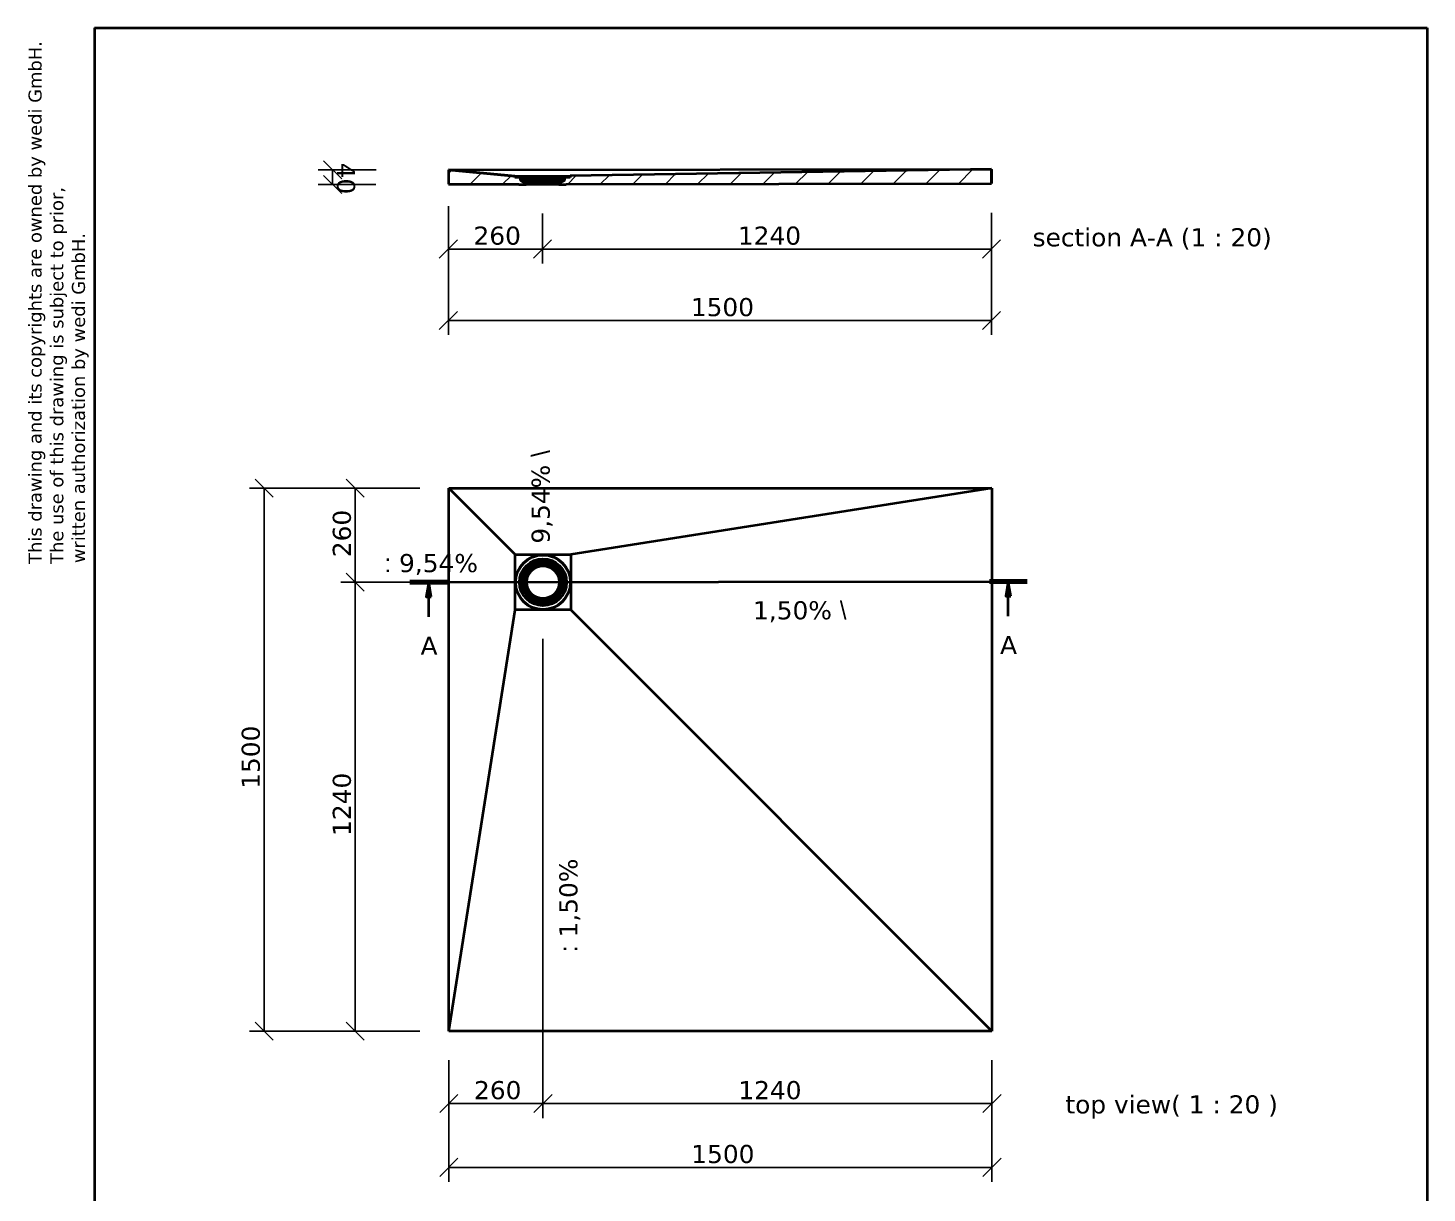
# Model space of a CAD drawing. Header units: millimetres. Extents: x 136 to 4000, y 200 to 5740.
# Drawn here: x 136 to 4000, y 2523 to 5740 of the extents above; entities that cross this region are included whole.
import ezdxf

# ---------------------------------------------------------------- set-up
doc = ezdxf.new("R2010")
doc.units = ezdxf.units.MM
doc.header["$LTSCALE"] = 20
for name, color, linetype, lineweight in [('_Sichtbarkanten', 7, 'Continuous', 35), ('Bemaßung (ISO)', 7, 'Continuous', 25), ('Rahmen (ISO)', 7, 'Continuous', 35), ('Schnittlinie (ISO)', 7, 'Continuous', 35), ('Schraffur (ISO)', 7, 'Continuous', 13), ('Symbol (ISO)', 7, 'Continuous', 25), ('Verdeckt (ISO)', 7, 'Continuous', 35)]:
    doc.layers.add(name, color=color, linetype=linetype, lineweight=lineweight)
doc.styles.add('Bezeichnungstext (DIN)', font='verdana.ttf')
doc.styles.add('Notiztext (DIN)', font='verdana.ttf')
doc.styles.add('Textstil65', font='verdana.ttf')
doc.dimstyles.new('Standard (DIN)', dxfattribs={"dimscale": 20, "dimtxt": 2.5, "dimasz": 2.5, "dimexe": 2, "dimexo": 10, "dimgap": 0.5, "dimtad": 1, "dimdec": 1, "dimrnd": 1e-08, "dimtxsty": 'Notiztext (DIN)', "dimblk": 'OBLIQUE', "dimcen": 0.09, "dimclrd": 256, "dimclre": 256, "dimclrt": 256, "dimadec": 0, "dimazin": 2, "dimtfac": 1, "dimtmove": 0, "dimatfit": 3, "dimfxl": 0, "dimtolj": 1, "dimtzin": 0, "dimlwd": -1, "dimlwe": -1, "dimarcsym": 0})
doc.dimstyles.new('Standard (DIN)-01', dxfattribs={"dimscale": 20, "dimtxt": 2.5, "dimasz": 2.5, "dimexe": 2, "dimexo": 5, "dimgap": 0.5, "dimtad": 1, "dimdec": 1, "dimrnd": 1e-08, "dimtxsty": 'Notiztext (DIN)', "dimblk": 'OBLIQUE', "dimcen": 0.09, "dimclrd": 256, "dimclre": 256, "dimclrt": 256, "dimadec": 0, "dimazin": 2, "dimtfac": 1, "dimtmove": 0, "dimatfit": 3, "dimfxl": 0, "dimtolj": 1, "dimtzin": 0, "dimlwd": -1, "dimlwe": -1, "dimarcsym": 0})
doc.dimstyles.new('Standard (DIN)-06', dxfattribs={"dimscale": 20, "dimtxt": 2.5, "dimasz": 2.5, "dimexe": 2, "dimexo": 4, "dimgap": 0.5, "dimtad": 1, "dimdec": 1, "dimrnd": 1e-08, "dimtxsty": 'Notiztext (DIN)', "dimblk": 'OBLIQUE', "dimcen": 0.09, "dimclrd": 256, "dimclre": 256, "dimclrt": 256, "dimadec": 0, "dimazin": 2, "dimtfac": 1, "dimtmove": 0, "dimatfit": 3, "dimfxl": 0, "dimtolj": 1, "dimtzin": 0, "dimlwd": -1, "dimlwe": -1, "dimarcsym": 0})

# ---------------------------------------------------------------- blocks, each defined once
blk = doc.blocks.new('Ränder Wedi_hoch')
at = {"layer": 'Rahmen (ISO)'}
for p, q in [((16, 287), (16, 10)), ((16, 287), (200, 287)), ((200, 287), (200, 10)), ((16, 10), (200, 10))]:
    blk.add_line(p, q, dxfattribs=at)
at = {"layer": 'Rahmen (ISO)', "char_height": 1.8, "attachment_point": 7, "rotation": 90, "style": 'Textstil65'}
for s, insert in [('This drawing and its copyrights are owned by wedi GmbH.', (9.2, 213)), ('The use of this drawing is subject to prior,', (12.2, 213)), ('written authorization by wedi GmbH.', (15.19, 213.1)), ('unterliegt dem Urheberrecht. Die Verwendung bedarf in jedem', (12.2, 10.21)), ('Fall der vorherigen, schriftlichen Zustimmung der wedi GmbH.', (15.19, 10.24)), ('Diese Zeichnung / Skizze ist Eigentum der wedi GmbH und ', (9.2, 10.24))]:
    blk.add_mtext(s, dxfattribs=dict(at, insert=insert))
blk = doc.blocks.new('2DTransSchnitt0')
at = {"layer": 'Schnittlinie (ISO)', "linetype": 'Continuous'}
for p, q in [((59.55, 210.46), (144.77, 210.56)), ((62.15, 210.46), (61.8, 208.46)), ((62.15, 208.46), (62.15, 210.46)), ((62.5, 208.46), (62.15, 210.46)), ((142.17, 210.56), (141.82, 208.56)), ((142.17, 208.56), (142.17, 210.56)), ((142.52, 208.56), (142.17, 210.56)), ((61.8, 208.46), (62.5, 208.46)), ((62.15, 205.69), (62.15, 208.46)), ((141.82, 208.56), (142.52, 208.56)), ((142.17, 205.79), (142.17, 208.56))]:
    blk.add_line(p, q, dxfattribs=at)
at = {"layer": 'Schnittlinie (ISO)', "linetype": 'Continuous', "lineweight": 70}
for p, q in [((59.55, 210.46), (64.75, 210.47)), ((139.57, 210.55), (144.77, 210.56))]:
    blk.add_line(p, q, dxfattribs=at)
at = {"layer": 'Schnittlinie (ISO)', "linetype": 'Continuous', "flags": 128}
for points in [[(62.5, 208.46), (62.15, 210.46), (61.8, 208.46), (62.5, 208.46)], [(142.52, 208.56), (142.17, 210.56), (141.82, 208.56), (142.52, 208.56)]]:
    blk.add_lwpolyline(points, dxfattribs=at)
at = {"layer": 'Schnittlinie (ISO)'}
for points in [[(62.5, 208.46), (62.15, 210.46), (61.8, 208.46), (62.5, 208.46)], [(142.52, 208.56), (142.17, 210.56), (141.82, 208.56), (142.52, 208.56)]]:
    blk.add_solid(points, dxfattribs=at)
at = {"layer": 'Schnittlinie (ISO)', "char_height": 2.5, "attachment_point": 7, "style": 'Bezeichnungstext (DIN)'}
for insert in [(61.02, 200.46), (141.04, 200.56)]:
    blk.add_mtext('A', dxfattribs=dict(at, insert=insert))
blk = doc.blocks.new('_Oblique')
at = {"color": 0, "linetype": 'ByBlock', "lineweight": -2}
blk.add_line((-0.5, -0.5), (0.5, 0.5), dxfattribs=at)
blk = doc.blocks.new('*D41')
at = {"layer": 'Bemaßung (ISO)', "transparency": 16777216}
for p, q in [((1297.2, 5247.7), (1297.2, 5089.5)), ((1557.2, 5228), (1557.2, 5089.5)), ((1297.2, 5129.5), (1557.2, 5129.5))]:
    blk.add_line(p, q, dxfattribs=at)
at = {"layer": 'Defpoints', "color": 0, "transparency": 16777216}
for p in [(1297.2, 5327.7), (1557.2, 5308), (1557.2, 5129.5)]:
    blk.add_point(p, dxfattribs=at)
at = {"layer": 'Bemaßung (ISO)', "transparency": 16777216, "xscale": 50, "yscale": 50, "zscale": 50, "rotation": 180}
blk.add_blockref('_Oblique', (1297.2, 5129.5), dxfattribs=at)
at = {"layer": 'Bemaßung (ISO)', "transparency": 16777216, "xscale": 50, "yscale": 50, "zscale": 50}
blk.add_blockref('_Oblique', (1557.2, 5129.5), dxfattribs=at)
at = {"layer": 'Bemaßung (ISO)', "transparency": 16777216, "insert": (1366.6, 5191.6), "char_height": 50, "attachment_point": 1, "style": 'Notiztext (DIN)'}
blk.add_mtext('\\A1;260', dxfattribs=at)
blk = doc.blocks.new('*D42')
at = {"layer": 'Bemaßung (ISO)', "transparency": 16777216}
for p, q in [((2797.2, 5229.5), (2797.2, 5089.5)), ((1557.2, 5208), (1557.2, 5089.5)), ((1557.2, 5129.5), (2797.2, 5129.5))]:
    blk.add_line(p, q, dxfattribs=at)
at = {"layer": 'Defpoints', "color": 0, "transparency": 16777216}
for p in [(1557.2, 5308), (2797.2, 5329.5), (2797.2, 5129.5)]:
    blk.add_point(p, dxfattribs=at)
at = {"layer": 'Bemaßung (ISO)', "transparency": 16777216, "xscale": 50, "yscale": 50, "zscale": 50, "rotation": 180}
blk.add_blockref('_Oblique', (1557.2, 5129.5), dxfattribs=at)
at = {"layer": 'Bemaßung (ISO)', "transparency": 16777216, "xscale": 50, "yscale": 50, "zscale": 50}
blk.add_blockref('_Oblique', (2797.2, 5129.5), dxfattribs=at)
at = {"layer": 'Bemaßung (ISO)', "transparency": 16777216, "insert": (2096.7, 5191.6), "char_height": 50, "attachment_point": 1, "style": 'Notiztext (DIN)'}
blk.add_mtext('\\A1;1240', dxfattribs=at)
blk = doc.blocks.new('*D43')
at = {"layer": 'Bemaßung (ISO)', "transparency": 16777216}
for p, q in [((1297.2, 5127.7), (1297.2, 4892.2)), ((2797.2, 5129.5), (2797.2, 4892.2)), ((2797.2, 4932.2), (1297.2, 4932.2))]:
    blk.add_line(p, q, dxfattribs=at)
at = {"layer": 'Defpoints', "color": 0, "transparency": 16777216}
for p in [(1297.2, 5327.7), (2797.2, 5329.5), (1297.2, 4932.2)]:
    blk.add_point(p, dxfattribs=at)
at = {"layer": 'Bemaßung (ISO)', "transparency": 16777216, "xscale": 50, "yscale": 50, "zscale": 50, "rotation": 180}
blk.add_blockref('_Oblique', (1297.2, 4932.2), dxfattribs=at)
at = {"layer": 'Bemaßung (ISO)', "transparency": 16777216, "xscale": 50, "yscale": 50, "zscale": 50}
blk.add_blockref('_Oblique', (2797.2, 4932.2), dxfattribs=at)
at = {"layer": 'Bemaßung (ISO)', "transparency": 16777216, "insert": (1966.7, 4994.2), "char_height": 50, "attachment_point": 1, "style": 'Notiztext (DIN)'}
blk.add_mtext('\\A1;1500', dxfattribs=at)
blk = doc.blocks.new('*D44')
at = {"layer": 'Bemaßung (ISO)', "transparency": 16777216}
for p, q in [((1097.6, 5348.1), (937.6, 5347.9)), ((977.6, 5348), (977.6, 5308)), ((1097.2, 5308.1), (937.6, 5307.9))]:
    blk.add_line(p, q, dxfattribs=at)
at = {"layer": 'Defpoints', "color": 0, "transparency": 16777216}
for p in [(1297.6, 5348.3), (977.6, 5308), (1297.2, 5308.3)]:
    blk.add_point(p, dxfattribs=at)
at = {"layer": 'Bemaßung (ISO)', "transparency": 16777216, "xscale": 50, "yscale": 50, "zscale": 50}
for p, rotation in [((977.6, 5348), 90.06730498338294), ((977.6, 5308), 270.067304983383)]:
    blk.add_blockref('_Oblique', p, dxfattribs=dict(at, rotation=rotation))
at = {"layer": 'Bemaßung (ISO)', "transparency": 16777216, "insert": (1039.6, 5368.2), "char_height": 50, "attachment_point": 1, "rotation": 270.0673, "style": 'Notiztext (DIN)'}
blk.add_mtext('\\A1;40', dxfattribs=at)
blk = doc.blocks.new('*D45')
at = {"layer": 'Bemaßung (ISO)', "transparency": 16777216}
for p, q in [((1218.6, 4469.1), (1000, 4469.1)), ((1040, 4469.1), (1040, 4209.2)), ((1478.5, 4209.2), (1000, 4209.2))]:
    blk.add_line(p, q, dxfattribs=at)
at = {"layer": 'Defpoints', "color": 0, "transparency": 16777216}
for p in [(1298.6, 4469.1), (1040, 4209.2), (1558.5, 4209.2)]:
    blk.add_point(p, dxfattribs=at)
at = {"layer": 'Bemaßung (ISO)', "transparency": 16777216, "xscale": 50, "yscale": 50, "zscale": 50}
for p, rotation in [((1040, 4469.1), 90), ((1040, 4209.2), 270)]:
    blk.add_blockref('_Oblique', p, dxfattribs=dict(at, rotation=rotation))
at = {"layer": 'Bemaßung (ISO)', "transparency": 16777216, "insert": (977.9, 4278.5), "char_height": 50, "attachment_point": 1, "rotation": 90, "style": 'Notiztext (DIN)'}
blk.add_mtext('\\A1;260', dxfattribs=at)
blk = doc.blocks.new('*D46')
at = {"layer": 'Bemaßung (ISO)', "transparency": 16777216}
for p, q in [((1478.5, 4209.2), (1000, 4209.2)), ((1040, 4209.2), (1040, 2969.2)), ((1218.6, 2969.2), (1000, 2969.2))]:
    blk.add_line(p, q, dxfattribs=at)
at = {"layer": 'Defpoints', "color": 0, "transparency": 16777216}
for p in [(1558.5, 4209.2), (1040, 2969.2), (1298.6, 2969.2)]:
    blk.add_point(p, dxfattribs=at)
at = {"layer": 'Bemaßung (ISO)', "transparency": 16777216, "xscale": 50, "yscale": 50, "zscale": 50}
for p, rotation in [((1040, 4209.2), 90), ((1040, 2969.2), 270)]:
    blk.add_blockref('_Oblique', p, dxfattribs=dict(at, rotation=rotation))
at = {"layer": 'Bemaßung (ISO)', "transparency": 16777216, "insert": (977.9, 3508.7), "char_height": 50, "attachment_point": 1, "rotation": 90, "style": 'Notiztext (DIN)'}
blk.add_mtext('\\A1;1240', dxfattribs=at)
blk = doc.blocks.new('*D47')
at = {"layer": 'Bemaßung (ISO)', "transparency": 16777216}
for p, q in [((1558.5, 4052.7), (1558.5, 2729.6)), ((1298.6, 2889.6), (1298.6, 2729.6)), ((1298.6, 2769.6), (1558.5, 2769.6))]:
    blk.add_line(p, q, dxfattribs=at)
at = {"layer": 'Defpoints', "color": 0, "transparency": 16777216}
for p in [(1558.5, 4132.7), (1298.6, 2969.6), (1558.5, 2769.6)]:
    blk.add_point(p, dxfattribs=at)
at = {"layer": 'Bemaßung (ISO)', "transparency": 16777216, "xscale": 50, "yscale": 50, "zscale": 50, "rotation": 180}
blk.add_blockref('_Oblique', (1298.6, 2769.6), dxfattribs=at)
at = {"layer": 'Bemaßung (ISO)', "transparency": 16777216, "xscale": 50, "yscale": 50, "zscale": 50}
blk.add_blockref('_Oblique', (1558.5, 2769.6), dxfattribs=at)
at = {"layer": 'Bemaßung (ISO)', "transparency": 16777216, "insert": (1368, 2831.7), "char_height": 50, "attachment_point": 1, "style": 'Notiztext (DIN)'}
blk.add_mtext('\\A1;260', dxfattribs=at)
blk = doc.blocks.new('*D48')
at = {"layer": 'Bemaßung (ISO)', "transparency": 16777216}
for p, q in [((1558.5, 4052.7), (1558.5, 2729.6)), ((2798.5, 2889.2), (2798.5, 2729.6)), ((2798.5, 2769.6), (1558.5, 2769.6))]:
    blk.add_line(p, q, dxfattribs=at)
at = {"layer": 'Defpoints', "color": 0, "transparency": 16777216}
for p in [(1558.5, 4132.7), (2798.5, 2969.2), (1558.5, 2769.6)]:
    blk.add_point(p, dxfattribs=at)
at = {"layer": 'Bemaßung (ISO)', "transparency": 16777216, "xscale": 50, "yscale": 50, "zscale": 50, "rotation": 180}
blk.add_blockref('_Oblique', (1558.5, 2769.6), dxfattribs=at)
at = {"layer": 'Bemaßung (ISO)', "transparency": 16777216, "xscale": 50, "yscale": 50, "zscale": 50}
blk.add_blockref('_Oblique', (2798.5, 2769.6), dxfattribs=at)
at = {"layer": 'Bemaßung (ISO)', "transparency": 16777216, "insert": (2098, 2831.7), "char_height": 50, "attachment_point": 1, "style": 'Notiztext (DIN)'}
blk.add_mtext('\\A1;1240', dxfattribs=at)
blk = doc.blocks.new('*D49')
at = {"layer": 'Bemaßung (ISO)', "transparency": 16777216}
for p, q in [((1298.6, 2769.6), (1298.6, 2553.4)), ((2798.5, 2769.2), (2798.5, 2553.4)), ((2798.5, 2593.4), (1298.6, 2593.4))]:
    blk.add_line(p, q, dxfattribs=at)
at = {"layer": 'Defpoints', "color": 0, "transparency": 16777216}
for p in [(1298.6, 2969.6), (2798.5, 2969.2), (1298.6, 2593.4)]:
    blk.add_point(p, dxfattribs=at)
at = {"layer": 'Bemaßung (ISO)', "transparency": 16777216, "xscale": 50, "yscale": 50, "zscale": 50, "rotation": 180}
blk.add_blockref('_Oblique', (1298.6, 2593.4), dxfattribs=at)
at = {"layer": 'Bemaßung (ISO)', "transparency": 16777216, "xscale": 50, "yscale": 50, "zscale": 50}
blk.add_blockref('_Oblique', (2798.5, 2593.4), dxfattribs=at)
at = {"layer": 'Bemaßung (ISO)', "transparency": 16777216, "insert": (1968, 2655.4), "char_height": 50, "attachment_point": 1, "style": 'Notiztext (DIN)'}
blk.add_mtext('\\A1;1500', dxfattribs=at)
blk = doc.blocks.new('*D50')
at = {"layer": 'Bemaßung (ISO)', "transparency": 16777216}
for p, q in [((1098.6, 4469.1), (748.4, 4469.1)), ((788.4, 4469.1), (788.4, 2969.2)), ((1098.6, 2969.2), (748.4, 2969.2))]:
    blk.add_line(p, q, dxfattribs=at)
at = {"layer": 'Defpoints', "color": 0, "transparency": 16777216}
for p in [(1298.6, 4469.1), (788.4, 2969.2), (1298.6, 2969.2)]:
    blk.add_point(p, dxfattribs=at)
at = {"layer": 'Bemaßung (ISO)', "transparency": 16777216, "xscale": 50, "yscale": 50, "zscale": 50}
for p, rotation in [((788.4, 4469.1), 90), ((788.4, 2969.2), 270)]:
    blk.add_blockref('_Oblique', p, dxfattribs=dict(at, rotation=rotation))
at = {"layer": 'Bemaßung (ISO)', "transparency": 16777216, "insert": (726.4, 3638.7), "char_height": 50, "attachment_point": 1, "rotation": 90, "style": 'Notiztext (DIN)'}
blk.add_mtext('\\A1;1500', dxfattribs=at)

msp = doc.modelspace()

# ---------------------------------------------------------------- hatches: boundary and pattern name
at = {"layer": 'Schraffur (ISO)'}
h = msp.add_hatch(dxfattribs=at)
h.set_pattern_fill('ANSI31', color=256, scale=508, style=0)
h.set_pattern_definition([(45, (0, 0), (-44.9013, 44.9013), [])])
h.paths.add_polyline_path([(1602.7, 5309.95), (1604.45, 5309.96), (1604.45, 5312.66), (1617.44, 5320.97), (1617.43, 5328.97), (1632.43, 5328.99), (1632.43, 5329.99), (1615.13, 5329.97), (1614.63, 5329.47), (1614.64, 5324.47), (1612.94, 5324.47), (1612.44, 5323.97), (1612.44, 5322.47), (1608.44, 5319.91), (1608.44, 5317.59), (1606.15, 5316.12), (1606.14, 5317.96), (1603.7, 5316.39), (1602.7, 5314.65)])
h.paths.add_polyline_path([(1509.96, 5309.85), (1511.71, 5309.85), (1511.7, 5314.55), (1510.7, 5316.28), (1508.25, 5317.84), (1508.25, 5316), (1505.95, 5317.47), (1505.94, 5319.79), (1501.94, 5322.34), (1501.94, 5323.84), (1501.44, 5324.34), (1499.74, 5324.33), (1499.73, 5329.33), (1499.23, 5329.83), (1481.93, 5329.81), (1481.93, 5328.81), (1496.93, 5328.83), (1496.94, 5320.83), (1509.95, 5312.55)])
h.paths.add_polyline_path([(1509.2, 5311.84), (1496.7, 5318.83), (1496.69, 5326.83), (1481.19, 5326.81), (1481.18, 5331.06), (1480.74, 5331.06), (1297.28, 5348.34), (1297.16, 5347.1), (1297.21, 5308.35), (1492.21, 5308.57), (1492.21, 5307.87), (1512.21, 5307.9), (1512.21, 5308.6), (1509.21, 5308.59)])
h.paths.add_polyline_path([(1617.69, 5318.97), (1605.2, 5311.96), (1605.2, 5308.71), (1602.2, 5308.7), (1602.2, 5308), (1622.21, 5308.03), (1622.2, 5308.73), (2797.21, 5310.11), (2797.16, 5348.86), (2797.14, 5350.11), (1633.67, 5331.24), (1633.18, 5331.24), (1633.18, 5326.99), (1617.68, 5326.97)])

# ---------------------------------------------------------------- linework, layer by layer
at = {"layer": '_Sichtbarkanten'}
for p, q in [((1297.28, 5348.34), (1297.16, 5347.1)), ((1297.16, 5347.1), (1297.21, 5308.35)), ((1480.74, 5331.06), (1297.28, 5348.34)), ((1297.28, 5348.34), (1297.58, 5348.34)), ((1297.58, 5348.34), (2796.77, 5350.1)), ((1297.58, 5348.34), (1480.83, 5331.06)), ((2797.14, 5350.11), (1633.67, 5331.24)), ((2797.16, 5348.86), (2797.14, 5350.11)), ((2797.44, 5350.11), (2797.14, 5350.11)), ((2797.21, 5310.11), (2797.16, 5348.86)), ((2797.46, 5348.86), (2797.44, 5350.11)), ((2797.46, 5348.86), (2797.51, 5310.11)), ((1297.21, 5308.35), (1492.21, 5308.57)), ((1481.18, 5331.06), (1480.74, 5331.06)), ((1481.18, 5331.06), (1633.18, 5331.24)), ((1481.19, 5326.81), (1481.18, 5331.06)), ((1496.69, 5326.83), (1481.19, 5326.81)), ((1499.23, 5329.83), (1481.93, 5329.81)), ((1481.93, 5329.81), (1481.93, 5328.81)), ((1481.93, 5328.81), (1496.93, 5328.83)), ((1492.21, 5308.57), (1492.21, 5307.87)), ((1492.21, 5307.87), (1512.21, 5307.9)), ((1496.7, 5318.83), (1496.69, 5326.83)), ((1496.94, 5326.83), (1496.69, 5326.83)), ((1509.2, 5311.84), (1496.7, 5318.83)), ((1500.08, 5318.83), (1496.7, 5318.83)), ((1496.93, 5328.83), (1496.94, 5320.83)), ((1496.94, 5320.83), (1509.95, 5312.55)), ((1615.13, 5329.97), (1499.23, 5329.83)), ((1499.73, 5329.33), (1499.23, 5329.83)), ((1499.73, 5329.33), (1614.63, 5329.47)), ((1499.74, 5324.33), (1499.73, 5329.33)), ((1501.44, 5324.34), (1499.74, 5324.33)), ((1612.94, 5324.47), (1501.44, 5324.34)), ((1501.94, 5323.84), (1501.44, 5324.34)), ((1501.94, 5323.84), (1612.44, 5323.97)), ((1501.94, 5322.34), (1501.94, 5323.84)), ((1612.44, 5322.47), (1501.94, 5322.34)), ((1505.94, 5319.79), (1501.94, 5322.34)), ((1608.44, 5319.91), (1505.94, 5319.79)), ((1505.95, 5317.47), (1505.94, 5319.79)), ((1508.25, 5316), (1505.95, 5317.47)), ((1508.25, 5317.47), (1505.95, 5317.47)), ((1606.14, 5317.96), (1508.25, 5317.84)), ((1510.7, 5316.28), (1508.25, 5317.84)), ((1508.25, 5317.84), (1508.25, 5316)), ((1509.2, 5311.84), (1509.95, 5311.85)), ((1509.21, 5308.59), (1509.2, 5311.84)), ((1512.21, 5308.6), (1509.21, 5308.59)), ((1509.95, 5312.55), (1509.96, 5309.85)), ((1509.96, 5309.85), (1511.71, 5309.85)), ((1603.7, 5316.39), (1510.7, 5316.28)), ((1511.7, 5314.55), (1510.7, 5316.28)), ((1602.7, 5314.65), (1511.7, 5314.55)), ((1511.71, 5309.85), (1511.7, 5314.55)), ((1602.7, 5309.95), (1511.71, 5309.85)), ((1512.21, 5308.6), (1602.2, 5308.7)), ((1512.21, 5307.9), (1512.21, 5308.6)), ((1602.2, 5308), (1512.21, 5307.9)), ((1605.2, 5308.71), (1602.2, 5308.7)), ((1602.2, 5308.7), (1602.2, 5308)), ((1602.2, 5308), (1622.21, 5308.03)), ((1603.7, 5316.39), (1602.7, 5314.65)), ((1602.7, 5314.65), (1602.7, 5309.95)), ((1602.7, 5309.95), (1604.45, 5309.96)), ((1606.14, 5317.96), (1603.7, 5316.39)), ((1604.45, 5312.66), (1617.44, 5320.97)), ((1604.45, 5309.96), (1604.45, 5312.66)), ((1604.45, 5311.96), (1605.2, 5311.96)), ((1617.69, 5318.97), (1605.2, 5311.96)), ((1605.2, 5311.96), (1605.2, 5308.71)), ((1606.15, 5316.12), (1606.14, 5317.96)), ((1608.44, 5317.59), (1606.14, 5317.58)), ((1608.44, 5317.59), (1606.15, 5316.12)), ((1612.44, 5322.47), (1608.44, 5319.91)), ((1608.44, 5319.91), (1608.44, 5317.59)), ((1612.94, 5324.47), (1612.44, 5323.97)), ((1612.44, 5323.97), (1612.44, 5322.47)), ((1614.64, 5324.47), (1612.94, 5324.47)), ((1617.69, 5318.97), (1614.31, 5318.97)), ((1615.13, 5329.97), (1614.63, 5329.47)), ((1614.63, 5329.47), (1614.64, 5324.47)), ((1632.43, 5329.99), (1615.13, 5329.97)), ((1617.43, 5328.97), (1632.43, 5328.99)), ((1617.44, 5320.97), (1617.43, 5328.97)), ((1617.68, 5326.97), (1617.43, 5326.97)), ((1633.18, 5326.99), (1617.68, 5326.97)), ((1617.68, 5326.97), (1617.69, 5318.97)), ((1622.2, 5308.73), (2797.21, 5310.11)), ((1622.21, 5308.03), (1622.2, 5308.73)), ((1632.43, 5328.99), (1632.43, 5329.99)), ((1633.67, 5331.24), (1633.18, 5331.24)), ((1633.18, 5331.24), (1633.18, 5326.99)), ((2797.51, 5310.11), (2797.21, 5310.11)), ((1298.5, 4469.22), (2798.5, 4469.22)), ((1298.5, 2969.22), (1298.5, 4469.22)), ((1298.5, 4469.22), (1298.62, 4469.1)), ((1298.62, 4469.1), (2798.11, 4469.1)), ((1298.62, 2969.6), (1298.62, 4469.1)), ((1298.62, 4469.1), (1482.06, 4285.66)), ((2798.11, 4469.1), (1634.99, 4285.66)), ((2798.11, 4469.1), (2798.48, 4469.1)), ((2798.5, 4469.22), (2798.48, 4469.1)), ((2798.48, 4469.1), (2798.48, 2969.24)), ((2798.5, 4469.22), (2798.5, 2969.22)), ((1482.06, 4285.66), (1634.99, 4285.66)), ((1482.06, 4132.73), (1482.06, 4285.66)), ((1634.99, 4285.66), (1634.99, 4132.73)), ((1298.62, 2969.6), (1482.06, 4132.73)), ((1634.99, 4132.73), (1482.06, 4132.73)), ((2798.48, 2969.24), (1634.99, 4132.73)), ((1298.5, 2969.22), (1298.62, 2969.24)), ((2798.5, 2969.22), (1298.5, 2969.22)), ((1298.62, 2969.6), (1298.62, 2969.24)), ((2798.48, 2969.24), (1298.62, 2969.24)), ((2798.5, 2969.22), (2798.48, 2969.24))]:
    msp.add_line(p, q, dxfattribs=at)
for radius in [76, 75.25, 57.95, 57.45, 55.75, 55.25, 51.25, 48.95, 46.5, 45.5, 45]:
    msp.add_circle((1558.5, 4209.22), radius, dxfattribs=at)
at = {"layer": 'Verdeckt (ISO)'}
for radius in [65, 60.5, 60.25, 48, 47.25]:
    msp.add_circle((1558.5, 4209.22), radius, dxfattribs=at)

# ---------------------------------------------------------------- block references
at = {"xscale": 20, "yscale": 20, "zscale": 20}
msp.add_blockref('Ränder Wedi_hoch', (0, 0), dxfattribs=at)
at = {"layer": 'Schnittlinie (ISO)', "xscale": 20, "yscale": 20, "zscale": 20}
msp.add_blockref('2DTransSchnitt0', (0, 0), dxfattribs=at)

# ---------------------------------------------------------------- texts
at = {"layer": 'Symbol (ISO)', "char_height": 50, "attachment_point": 7, "style": 'Bezeichnungstext (DIN)'}
for s, insert in [('section A-A (1 : 20)', (2910.76, 5127.89)), ('top view( 1 : 20 )', (3001.2, 2728.07))]:
    msp.add_mtext(s, dxfattribs=dict(at, insert=insert))
at = {"layer": 'Symbol (ISO)', "char_height": 50, "attachment_point": 1, "rotation": 90, "style": 'Notiztext (DIN)'}
for s, insert, width in [('{9,54% \\fAIGDT|b0|i0;\\H49.7462;\\\\}', (1527.13, 4315.87), 346.6643), ('{\\fAIGDT|b0|i0;\\H49.7462;:\\fVerdana|b0|i0;\\H50.0000; 1,50%}', (1603.61, 3187.97), 349.6894)]:
    msp.add_mtext(s, dxfattribs=dict(at, insert=insert, width=width))
at = {"layer": 'Symbol (ISO)', "char_height": 50, "attachment_point": 1, "style": 'Notiztext (DIN)'}
for s, insert, width in [('{\\fAIGDT|b0|i0;\\H49.7462;:\\fVerdana|b0|i0;\\H50.0000; 9,54%}', (1120.69, 4287.16), 349.6894), ('{1,50% \\fAIGDT|b0|i0;\\H49.7462;\\\\}', (2138.59, 4156.97), 346.6643)]:
    msp.add_mtext(s, dxfattribs=dict(at, insert=insert, width=width))

# ---------------------------------------------------------------- dimensions: what is measured, and where the dimension line sits
at = {"layer": 'Bemaßung (ISO)'}
for base, p1, p2, angle, dimstyle, override, picture, middle in [((977.63, 5307.97), (1297.58, 5348.34), (1297.21, 5308.35), 270.0673, 'Standard (DIN)', {"dimdec": 1, "dimtp": 0, "dimtm": 0, "dimtdec": 2, "dimtofl": 1, "dimatfit": 1}, '*D44', (977.61, 5327.97)), ((1297.18, 4932.2), (2797.18, 5329.48), (1297.18, 5327.72), 180, 'Standard (DIN)', {"dimdec": 1, "dimtp": 0, "dimtm": 0, "dimtdec": 2, "dimtofl": 0, "dimatfit": 1}, '*D43', (2047.18, 4932.2)), ((1557.21, 5129.48), (1297.18, 5327.72), (1557.21, 5307.95), 180, 'Standard (DIN)-06', {"dimdec": 1, "dimtp": 0, "dimtm": 0, "dimtdec": 2, "dimtofl": 0, "dimatfit": 1}, '*D41', (1427.2, 5129.48)), ((2797.18, 5129.48), (1557.21, 5307.95), (2797.18, 5329.48), 180, 'Standard (DIN)-01', {"dimdec": 1, "dimtp": 0, "dimtm": 0, "dimtdec": 2, "dimtofl": 0, "dimatfit": 1}, '*D42', (2177.2, 5129.48)), ((788.41, 2969.24), (1298.62, 4469.1), (1298.62, 2969.24), 270, 'Standard (DIN)', {"dimdec": 0, "dimtp": 0, "dimtm": 0, "dimtdec": 0, "dimtofl": 0, "dimatfit": 1}, '*D50', (788.41, 3719.17)), ((1040, 4209.22), (1298.62, 4469.1), (1558.5, 4209.22), 270, 'Standard (DIN)-06', {"dimdec": 0, "dimtp": 0, "dimtm": 0, "dimtdec": 0, "dimtofl": 0, "dimatfit": 1}, '*D45', (1040, 4339.16)), ((1040, 2969.24), (1558.5, 4209.22), (1298.62, 2969.24), 90, 'Standard (DIN)-06', {"dimdec": 1, "dimtp": 0, "dimtm": 0, "dimtdec": 2, "dimtofl": 0, "dimatfit": 1}, '*D46', (1040, 3589.23)), ((1558.52, 2769.6), (2798.48, 2969.24), (1558.52, 4132.73), 180, 'Standard (DIN)-06', {"dimdec": 1, "dimtp": 0, "dimtm": 0, "dimtdec": 2, "dimtofl": 0, "dimatfit": 1}, '*D48', (2178.5, 2769.6)), ((1298.62, 2593.39), (2798.48, 2969.24), (1298.62, 2969.6), 180, 'Standard (DIN)', {"dimdec": 0, "dimtp": 0, "dimtm": 0, "dimtdec": 0, "dimtofl": 0, "dimatfit": 1}, '*D49', (2048.55, 2593.39))]:
    dim = msp.add_linear_dim(base=base, p1=p1, p2=p2, angle=angle, dimstyle=dimstyle, override=override, dxfattribs=at)
    dim.commit()
    dim.dimension.update_dxf_attribs({"geometry": picture, "text_midpoint": middle, "dimtype": 160})
dim = msp.add_linear_dim(base=(1558.52, 2769.6), p1=(1298.62, 2969.6), p2=(1558.52, 4132.73), dimstyle='Standard (DIN)-06', override={"dimdec": 0, "dimtp": 0, "dimtm": 0, "dimtdec": 0, "dimtofl": 0, "dimatfit": 1}, dxfattribs=at)
dim.commit()
dim.dimension.update_dxf_attribs({"geometry": '*D47', "text_midpoint": (1428.57, 2769.6), "dimtype": 160})

doc.saveas('drawing.dxf')
